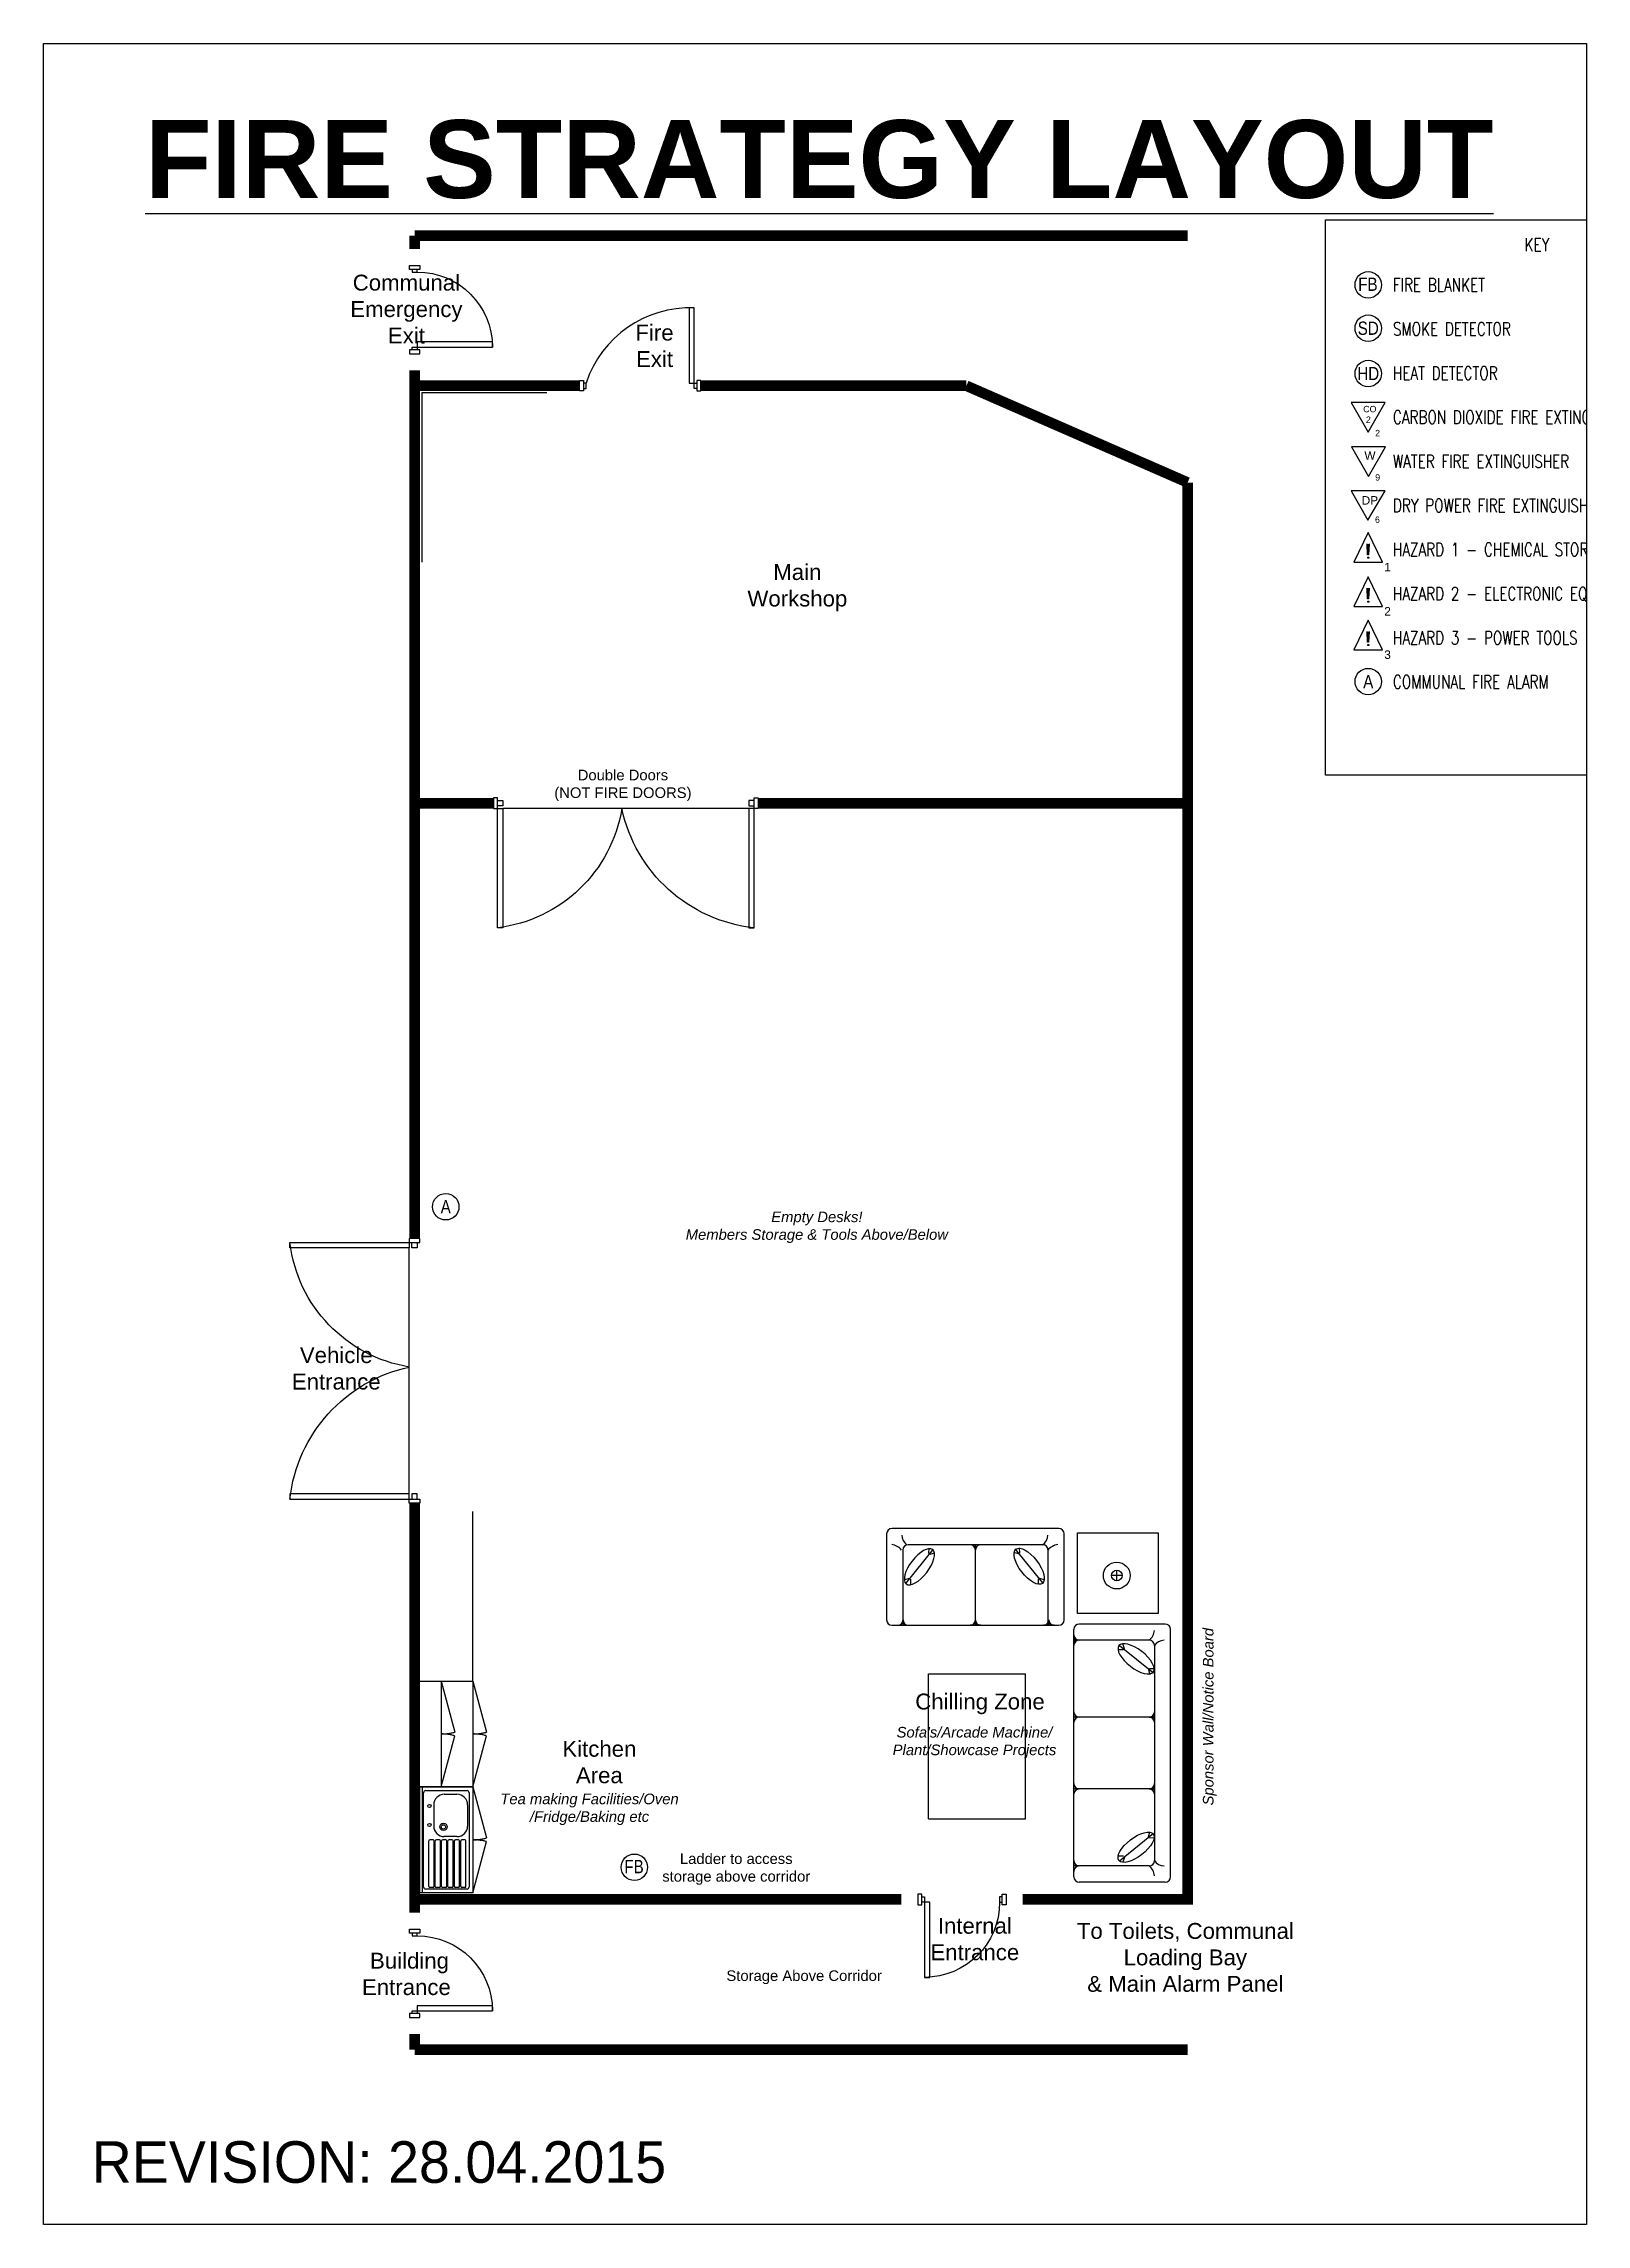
# Paper-space layout 'Layout1' of a CAD drawing. Extents: x 19383 to 19680, y 2532 to 2952.
# The model-space entities are those that its viewports show. They can reach past a viewport. Long polylines and large blocks are cut down to what shows.
import ezdxf
from ezdxf.enums import TextEntityAlignment as Align

# ---------------------------------------------------------------- set-up
doc = ezdxf.new("R2010")
doc.units = 0
doc.linetypes.add('ACAD_ISO03W100', pattern=[30, 12, -18])
doc.linetypes.add('DASHED2', pattern=[0.375, 0.25, -0.125])
doc.layers.get('0').update_dxf_attribs({"linetype": 'CONTINUOUS'})
for name, color, linetype in [('230-FITTINGS', 1, 'CONTINUOUS'), ('240-PLUMBING', 1, 'CONTINUOUS'), ('E670-FIRE', 1, 'CONTINUOUS'), ('F-3', 3, 'CONTINUOUS'), ('M1-DESKING', 34, 'CONTINUOUS'), ('ROOM_TEXT', 1, 'CONTINUOUS')]:
    doc.layers.add(name, color=color, linetype=linetype)
doc.styles.add('CABIN-TEXT', font='romans.shx', dxfattribs={"width": 0.75})
doc.styles.add('HCF_STANDARD', font='ARIALN.TTF')
doc.styles.add('ROOM_TEXT', font='arial.ttf')
doc.styles.get("Standard").update_dxf_attribs({"font": 'arial.ttf'})

# ---------------------------------------------------------------- blocks, each defined once
blk = doc.blocks.new('EF-SD')
at = {"color": 0, "linetype": 'BYBLOCK'}
blk.add_circle((0, 0), 2.5, dxfattribs=at)
at = {"color": 7, "style": 'HCF_STANDARD'}
for tag, p in [('I/O', (4.56, 2.17)), ('B', (4.71, -2.42))]:
    blk.add_attdef(tag, text='', height=2.5, dxfattribs=at).set_placement(p, align=Align.MIDDLE)
blk = doc.blocks.new('EF-HD')
at = {"color": 0, "linetype": 'BYBLOCK'}
blk.add_circle((0, 0), 2.5, dxfattribs=at)
at = {"color": 7, "style": 'HCF_STANDARD'}
for tag, p in [('IR', (-4.16, 2.54)), ('R', (4.16, 2.54))]:
    blk.add_attdef(tag, text='', height=2.5, dxfattribs=at).set_placement(p, align=Align.MIDDLE)
blk = doc.blocks.new('SINGLE_DOOR')
at = {"linetype": 'CONTINUOUS'}
for points in [[(38233, 49540), (38233, 49578), (38333, 49578), (38333, 49540)], [(38258, 49540), (38258, 49516), (38308, 49516), (38308, 49540)], [(38233, 48781), (38233, 48743), (38333, 48743), (38333, 48781)], [(38258, 48781), (38258, 48806), (38308, 48806), (38308, 48781)]]:
    blk.add_lwpolyline(points, close=True, dxfattribs=at)
blk.add_lwpolyline([(38308, 49466), (38308, 49516), (39018, 49516), (39018, 49466)], close=True)
blk.add_arc((38308, 49516), 710, 270, 360)

msp = doc.modelspace()

# ---------------------------------------------------------------- hatches: boundary and pattern name
at = {"linetype": 'ACAD_ISO03W100'}
h = msp.add_hatch(color=256, dxfattribs=at)
h.paths.add_polyline_path([(230710.557, 52518.232), (230719.735, 52518.232), (230719.735, 52507.912), (230710.557, 52507.912)])
h.paths.add_polyline_path([(230704.439, 52641.308), (230724.324, 52641.308), (230718.97, 52540.019), (230709.793, 52540.019)])
h = msp.add_hatch(color=256, dxfattribs=at)
h.paths.add_polyline_path([(230710.557, 52100.978), (230719.735, 52100.978), (230719.735, 52090.658), (230710.557, 52090.658)])
h.paths.add_polyline_path([(230704.439, 52224.053), (230724.324, 52224.053), (230718.97, 52122.764), (230709.793, 52122.764)])
h = msp.add_hatch(color=256, dxfattribs=at)
h.paths.add_polyline_path([(230710.557, 51691.271), (230719.735, 51691.271), (230719.735, 51680.951), (230710.557, 51680.951)])
h.paths.add_polyline_path([(230704.439, 51814.347), (230724.324, 51814.347), (230718.97, 51713.058), (230709.793, 51713.058)])
at = {"layer": 'F-3'}
h = msp.add_hatch(color=256, dxfattribs=at)
h.paths.add_polyline_path([(227934.495, 42285.693), (227934.495, 42234.893, -0.414213562), (227985.295, 42285.693)])
h.paths.add_polyline_path([(227934.495, 42336.493), (227934.495, 42285.693), (227985.295, 42285.693, -0.414213562)])
h = msp.add_hatch(color=256, dxfattribs=at)
h.paths.add_polyline_path([(227934.495, 40880.226), (227934.495, 40829.426, -0.414213562), (227985.295, 40880.226)])
h.paths.add_polyline_path([(227934.495, 40931.026), (227934.495, 40880.226), (227985.295, 40880.226, -0.414213562)])
h.paths.add_polyline_path([(227934.495, 41557.56), (227934.495, 41506.76, -0.414213562), (227985.295, 41557.56)])
h.paths.add_polyline_path([(227934.495, 41608.36), (227934.495, 41557.56), (227985.295, 41557.56, -0.414213562)])
h.paths.add_polyline_path([(228653.281, 41557.56, -0.370963577), (228696.495, 41507.329), (228696.495, 41557.56)])
h.paths.add_polyline_path([(228645.695, 41558.129), (228696.495, 41558.129), (228696.495, 41608.929, -0.414213562)])
h.paths.add_polyline_path([(228645.695, 40880.226), (228696.495, 40880.226), (228696.495, 40931.026, -0.414213562)])
h.paths.add_polyline_path([(228645.695, 40880.226, -0.414213562), (228696.495, 40829.426), (228696.495, 40880.226)])
h.paths.add_polyline_path([(227934.495, 40202.893), (227934.495, 40152.093), (227985.295, 40152.093, -0.414213562)])
h.paths.add_polyline_path([(227934.495, 40152.093), (227934.495, 40101.293, -0.414213562), (227985.295, 40152.093)])

# ---------------------------------------------------------------- linework, layer by layer
for p, q in [((230554.166, 53976.96), (230714.166, 53696.96)), ((230874.166, 53976.96), (230554.166, 53976.96)), ((230714.166, 53696.96), (230874.166, 53976.96)), ((230557.725, 53557.958), (230718.141, 53277.78)), ((230878.141, 53557.78), (230557.725, 53557.958)), ((230718.141, 53277.78), (230878.141, 53557.78)), ((230553.131, 53144.949), (230712.518, 52865.309)), ((230874.068, 53144.396), (230554.068, 53144.396)), ((230712.518, 52865.309), (230874.068, 53144.396)), ((230714.376, 52749.147), (230578.899, 52469.461)), ((230849.854, 52469.461), (230714.376, 52749.147)), ((230578.899, 52469.461), (230849.854, 52469.461)), ((230714.376, 52331.892), (230578.899, 52052.206)), ((230849.854, 52052.206), (230714.376, 52331.892)), ((230578.899, 52052.206), (230849.854, 52052.206)), ((230714.376, 51922.186), (230578.899, 51642.5)), ((230849.854, 51642.5), (230714.376, 51922.186)), ((230578.899, 51642.5), (230849.854, 51642.5))]:
    msp.add_line(p, q)
at = {"linetype": 'ACAD_ISO03W100'}
for p, q in [((230709.793, 52540.019), (230704.439, 52641.308)), ((230718.97, 52540.019), (230709.793, 52540.019)), ((230724.324, 52641.308), (230718.97, 52540.019)), ((230710.557, 52518.232), (230719.735, 52518.232)), ((230710.557, 52507.912), (230710.557, 52518.232)), ((230719.735, 52507.912), (230710.557, 52507.912)), ((230719.735, 52518.232), (230719.735, 52507.912)), ((230709.793, 52122.764), (230704.439, 52224.053)), ((230724.324, 52224.053), (230718.97, 52122.764)), ((230718.97, 52122.764), (230709.793, 52122.764)), ((230710.557, 52100.978), (230719.735, 52100.978)), ((230710.557, 52090.658), (230710.557, 52100.978)), ((230719.735, 52090.658), (230710.557, 52090.658)), ((230719.735, 52100.978), (230719.735, 52090.658)), ((230709.793, 51713.058), (230704.439, 51814.347)), ((230718.97, 51713.058), (230709.793, 51713.058)), ((230724.324, 51814.347), (230718.97, 51713.058)), ((230710.557, 51691.271), (230719.735, 51691.271)), ((230710.557, 51680.951), (230710.557, 51691.271)), ((230719.735, 51680.951), (230710.557, 51680.951)), ((230719.735, 51691.271), (230719.735, 51680.951))]:
    msp.add_line(p, q, dxfattribs=at)
for points in [[(230310.512, 55703.751), (233937.988, 55703.751), (233937.988, 50457.201), (230310.512, 50457.201)], [(224301.21, 54161.55), (224351.21, 54161.55), (224351.21, 54871.55), (224301.21, 54871.55)]]:
    msp.add_lwpolyline(points, close=True)
at = {"const_width": 100}
for points in [[(221709.962, 55554.077), (229009.962, 55554.077)], [(221709.962, 55554.077), (221709.962, 55428.839)], [(221709.962, 54282.083), (221709.962, 46079.147)], [(221709.962, 54135.925), (223266.953, 54135.925)], [(224413.71, 54135.925), (226920.55, 54135.925)], [(226920.55, 54135.925), (229009.962, 53222.117)], [(229009.962, 53222.117), (229009.962, 39835.925), (227452.972, 39835.928)], [(221723.592, 50192.246), (222453.424, 50192.245)], [(224953.427, 50192.246), (229023.592, 50192.246)], [(221709.962, 43579.144), (221709.962, 39710.687)], [(226306.215, 39835.93), (221709.962, 39835.939)], [(221709.963, 38563.93), (221709.962, 38417.772)], [(221709.962, 38417.772), (229009.962, 38417.772)]]:
    msp.add_lwpolyline(points, dxfattribs=at)
at = {"linetype": 'CONTINUOUS'}
for points in [[(223304.953, 54086.55), (223266.953, 54086.55), (223266.953, 54186.55), (223304.953, 54186.55)], [(224375.71, 54086.55), (224413.71, 54086.55), (224413.71, 54186.55), (224375.71, 54186.55)], [(223304.953, 54111.55), (223329.453, 54111.55), (223329.453, 54161.55), (223304.953, 54161.55)], [(224375.71, 54111.55), (224351.21, 54111.55), (224351.21, 54161.55), (224375.71, 54161.55)]]:
    msp.add_lwpolyline(points, close=True, dxfattribs=at)
msp.add_arc((224312.003, 53837.771), 1034.522, 87.8280518, 161.761447)
at = {"layer": '230-FITTINGS'}
for p, q in [((221759.962, 41899.476), (222259.962, 41899.476)), ((221759.962, 41899.476), (221959.962, 41899.476)), ((221959.962, 41899.476), (221959.962, 40899.476)), ((221959.962, 41899.476), (222089.372, 41416.513)), ((222259.962, 41899.476), (222389.372, 41416.513)), ((222259.962, 41899.476), (222259.962, 40899.476)), ((221959.962, 40899.476), (222089.372, 41382.439)), ((222259.962, 40899.476), (222389.372, 41382.439)), ((222259.962, 40899.476), (221759.962, 40899.476)), ((221959.962, 40899.476), (221759.962, 40899.476)), ((222259.962, 40899.476), (222389.372, 40416.513)), ((222259.962, 39899.476), (222389.372, 40382.439))]:
    msp.add_line(p, q, dxfattribs=at)
at = {"layer": '230-FITTINGS', "color": 6, "linetype": 'DASHED2'}
for centre, start, end in [((221959.962, 41899.476), 270, 285), ((222259.962, 41899.476), 270, 285), ((221959.962, 40899.476), 75, 90), ((222259.962, 40899.476), 75, 90), ((222259.962, 40899.476), 270, 285), ((222259.962, 39899.476), 75, 90)]:
    msp.add_arc(centre, 500, start, end, dxfattribs=at)
at = {"layer": '240-PLUMBING'}
for p, q in [((221759.962, 39899.476), (221759.962, 40899.476)), ((221759.962, 40899.476), (222259.962, 40899.476)), ((221779.962, 40899.476), (221779.962, 39899.476)), ((221794.962, 39954.476), (221794.962, 40844.476)), ((221814.962, 40864.476), (222204.962, 40864.476)), ((221989.962, 40829.476), (222109.962, 40829.476)), ((222224.962, 40844.476), (222224.962, 39954.476)), ((222259.962, 40899.476), (222259.962, 39899.476)), ((222259.962, 40899.476), (222259.962, 39899.476)), ((221889.962, 40729.476), (221889.962, 40529.476)), ((222209.962, 40729.476), (222209.962, 40529.476)), ((221844.962, 39959.476), (221844.962, 40389.476)), ((221884.962, 40399.476), (221854.962, 40399.476)), ((221894.962, 39959.476), (221894.962, 40389.476)), ((221904.962, 39959.476), (221904.962, 40389.476)), ((221944.962, 40399.476), (221914.962, 40399.476)), ((221954.962, 39959.476), (221954.962, 40389.476)), ((221964.962, 39959.476), (221964.962, 40389.476)), ((222004.962, 40399.476), (221974.962, 40399.476)), ((222109.962, 40429.476), (221989.962, 40429.476)), ((222014.962, 39959.476), (222014.962, 40389.476)), ((222024.962, 39959.476), (222024.962, 40389.476)), ((222064.962, 40399.476), (222034.962, 40399.476)), ((222074.962, 39959.476), (222074.962, 40389.476)), ((222084.962, 39959.476), (222084.962, 40389.476)), ((222124.962, 40399.476), (222094.962, 40399.476)), ((222134.962, 39959.476), (222134.962, 40389.476)), ((222144.962, 39959.476), (222144.962, 40389.476)), ((222184.962, 40399.476), (222154.962, 40399.476)), ((222194.962, 39959.476), (222194.962, 40389.476)), ((222259.962, 39899.476), (221759.962, 39899.476)), ((222204.962, 39934.476), (221814.962, 39934.476)), ((221884.962, 39949.476), (221854.962, 39949.476)), ((221944.962, 39949.476), (221914.962, 39949.476)), ((222004.962, 39949.476), (221974.962, 39949.476)), ((222064.962, 39949.476), (222034.962, 39949.476)), ((222124.962, 39949.476), (222094.962, 39949.476)), ((222184.962, 39949.476), (222154.962, 39949.476))]:
    msp.add_line(p, q, dxfattribs=at)
for centre, radius in [((221849.962, 40719.476), 15), ((221849.962, 40539.476), 15), ((221981.962, 40521.476), 35), ((221981.962, 40521.476), 20)]:
    msp.add_circle(centre, radius, dxfattribs=at)
for centre, radius, start, end in [((221814.962, 40844.476), 20, 90, 180), ((221989.962, 40729.476), 100, 90, 180), ((222109.962, 40729.476), 100, 0, 90), ((222204.962, 40844.476), 20, 0, 90), ((221854.962, 40389.476), 10, 90, 180), ((221884.962, 40389.476), 10, 0, 90), ((221989.962, 40529.476), 100, 180, 270), ((221914.962, 40389.476), 10, 90, 180), ((221944.962, 40389.476), 10, 0, 90), ((221974.962, 40389.476), 10, 90, 180), ((222004.962, 40389.476), 10, 0, 90), ((222034.962, 40389.476), 10, 90, 180), ((222064.962, 40389.476), 10, 0, 90), ((222094.962, 40389.476), 10, 90, 180), ((222109.962, 40529.476), 100, 270, 0), ((222124.962, 40389.476), 10, 0, 90), ((222154.962, 40389.476), 10, 90, 180), ((222184.962, 40389.476), 10, 0, 90), ((221814.962, 39954.476), 20, 180, 270), ((221854.962, 39959.476), 10, 180, 270), ((221884.962, 39959.476), 10, 270, 0), ((221914.962, 39959.476), 10, 180, 270), ((221944.962, 39959.476), 10, 270, 0), ((221974.962, 39959.476), 10, 180, 270), ((222004.962, 39959.476), 10, 270, 0), ((222034.962, 39959.476), 10, 180, 270), ((222064.962, 39959.476), 10, 270, 0), ((222094.962, 39959.476), 10, 180, 270), ((222124.962, 39959.476), 10, 270, 0), ((222154.962, 39959.476), 10, 180, 270), ((222184.962, 39959.476), 10, 270, 0), ((222204.962, 39954.476), 20, 270, 0)]:
    msp.add_arc(centre, radius, start, end, dxfattribs=at)
at = {"layer": 'E670-FIRE'}
for centre in [(230715.291, 55088.904), (223784.841, 40140.161)]:
    msp.add_circle(centre, 125, dxfattribs=at)
at = {"layer": 'F-3'}
for p, q in [((226167.41, 43289.231), (226167.41, 42476.431)), ((227793.01, 43340.031), (226218.21, 43340.031)), ((227843.81, 42476.431), (227843.81, 43289.231)), ((227970.146, 42536.571), (227970.146, 43298.571)), ((227970.146, 43298.571), (228732.146, 43298.571)), ((228732.146, 43298.571), (228732.146, 42536.571)), ((226319.81, 43136.831), (226319.81, 42425.631)), ((226349.029, 42821.581), (226609.087, 43145.144)), ((227640.61, 43187.631), (226370.61, 43187.631)), ((226566.916, 43104.588), (226567.774, 43153.184)), ((226576.828, 43096.969), (226623.569, 43110.298)), ((227056.41, 43187.631), (226954.81, 43187.631)), ((227005.61, 42425.631), (227005.61, 43187.631)), ((227005.61, 43136.831), (227005.61, 43187.631)), ((227005.61, 43136.831), (227005.61, 43187.631)), ((227413.679, 43101.226), (227366.939, 43114.555)), ((227641.479, 42825.839), (227381.421, 43149.401)), ((227423.592, 43108.846), (227422.734, 43157.442)), ((227691.41, 42425.631), (227691.41, 43136.831)), ((226383.135, 42868.413), (226336.239, 42855.641)), ((226392.957, 42860.676), (226391.52, 42812.093)), ((227597.551, 42864.933), (227598.988, 42816.351)), ((227607.373, 42872.67), (227654.268, 42859.898)), ((228391.729, 42896.313), (228290.129, 42896.313)), ((228340.929, 42845.513), (228340.929, 42947.113)), ((226321.978, 42476.431), (226321.978, 42425.631)), ((226321.978, 42476.431), (226321.978, 42425.631)), ((227005.61, 42476.431), (227005.61, 42425.631)), ((227005.61, 42476.431), (227005.61, 42425.631)), ((227698.916, 42476.431), (227698.916, 42425.631)), ((227698.916, 42476.431), (227698.916, 42425.631)), ((228732.146, 42536.571), (227970.146, 42536.571)), ((226218.21, 42425.631), (227793.01, 42425.631)), ((226271.178, 42425.631), (226372.778, 42425.631)), ((227056.41, 42425.631), (226954.81, 42425.631)), ((227749.716, 42425.631), (227648.116, 42425.631)), ((227934.495, 40050.493), (227934.495, 42387.293)), ((228645.695, 42285.693), (227934.495, 42285.693)), ((227985.295, 42285.693), (227934.495, 42285.693)), ((228798.095, 42438.093), (227985.295, 42438.093)), ((228365.255, 42236.577), (228688.817, 41976.52)), ((228412.086, 42202.471), (228399.314, 42249.367)), ((228696.495, 42234.893), (228696.495, 40202.893)), ((228848.895, 40050.493), (228848.895, 42387.293)), ((228404.349, 42192.65), (228355.767, 42194.086)), ((226562.895, 41968.431), (227477.295, 41968.431)), ((226562.895, 40596.831), (226562.895, 41968.431)), ((227477.295, 40596.831), (227477.295, 41968.431)), ((228640.642, 42008.778), (228653.971, 41962.037)), ((228648.262, 42018.691), (228696.858, 42017.832)), ((228696.495, 41557.56), (227934.495, 41557.56)), ((227985.295, 41557.56), (227934.495, 41557.56)), ((228645.695, 41558.129), (228696.495, 41558.129)), ((228645.695, 41558.129), (228696.495, 41558.129)), ((228696.495, 41507.329), (228696.495, 41608.929)), ((227934.495, 40829.426), (227934.495, 40931.026)), ((228696.495, 40880.226), (227934.495, 40880.226)), ((227985.295, 40880.226), (227934.495, 40880.226)), ((227985.295, 40880.226), (227934.495, 40880.226)), ((228645.695, 40880.226), (228696.495, 40880.226)), ((228645.695, 40880.226), (228696.495, 40880.226)), ((228696.495, 40829.426), (228696.495, 40931.026)), ((226562.895, 40596.831), (227477.295, 40596.831)), ((228365.255, 40201.209), (228688.817, 40461.267)), ((228640.642, 40429.008), (228653.971, 40475.749)), ((228648.262, 40419.096), (228696.858, 40419.954)), ((227934.495, 40101.293), (227934.495, 40202.893)), ((228404.349, 40245.136), (228355.767, 40243.7)), ((228412.086, 40235.315), (228399.314, 40188.419)), ((228645.695, 40152.093), (227934.495, 40152.093)), ((227985.295, 40152.093), (227934.495, 40152.093)), ((227985.295, 40152.093), (227934.495, 40152.093)), ((228798.095, 39999.693), (227985.295, 39999.693))]:
    msp.add_line(p, q, dxfattribs=at)
for radius in [127, 50.8]:
    msp.add_circle((228340.929, 42896.313), radius, dxfattribs=at)
for centre, radius, start, end in [((226218.21, 43289.231), 50.8, 90, 180), ((226418.196, 43278.123), 108.041, 180.1326249, 236.8852648), ((227581.585, 43278.123), 108.041, 303.1147352, 359.8673751), ((227793.01, 43289.231), 50.8, 0, 90), ((226200.523, 43052.454), 136.933, 38.0383235, 83.356784), ((226370.61, 43136.831), 50.8, 90, 180), ((226954.81, 43136.831), 50.8, 0, 90), ((227056.41, 43136.831), 50.8, 90, 180), ((227640.61, 43136.831), 50.8, 0, 90), ((227799.258, 43052.454), 136.933, 96.643216, 141.9616765), ((226218.21, 42476.431), 50.8, 180, 270), ((226271.178, 42476.431), 50.8, 270, 0), ((226372.778, 42476.431), 50.8, 180, 270), ((226954.81, 42476.431), 50.8, 270, 0), ((227056.41, 42476.431), 50.8, 180, 270), ((227648.116, 42476.431), 50.8, 270, 0), ((227749.716, 42476.431), 50.8, 180, 270), ((227793.01, 42476.431), 50.8, 270, 0), ((227985.295, 42387.293), 50.8, 90, 180), ((227985.295, 42336.493), 50.8, 180, 270), ((227985.295, 42234.893), 50.8, 90, 180), ((228561.318, 42393.541), 136.933, 308.0383235, 353.356784), ((228645.695, 42234.893), 50.8, 0, 90), ((228786.987, 42175.869), 108.041, 90.1326249, 146.8852648), ((228798.095, 42387.293), 50.8, 0, 90), ((227985.295, 41608.36), 50.8, 180, 270), ((227985.295, 41506.76), 50.8, 90, 180), ((228645.695, 41608.929), 50.8, 270, 0), ((228645.695, 41507.329), 50.8, 0, 90), ((227985.295, 40931.026), 50.8, 180, 270), ((227985.295, 40829.426), 50.8, 90, 180), ((228645.695, 40931.026), 50.8, 270, 0), ((228645.695, 40829.426), 50.8, 0, 90), ((227985.295, 40202.893), 50.8, 180, 270), ((228645.695, 40202.893), 50.8, 270, 0), ((228786.987, 40261.918), 108.041, 213.1147352, 269.8673751), ((227985.295, 40101.293), 50.8, 90, 180), ((227985.295, 40050.493), 50.8, 180, 270), ((228561.318, 40044.245), 136.933, 6.643216, 51.9616765), ((228798.095, 40050.493), 50.8, 270, 0)]:
    msp.add_arc(centre, radius, start, end, dxfattribs=at)
at = {"layer": 'F-3', "extrusion": (0, 0, -1)}
for centre, major_axis in [((226476.926, 42979.105), (-124.898, -162.145)), ((228522.779, 42108.68), (-162.145, 124.898))]:
    msp.add_ellipse(centre, major_axis=major_axis, ratio=0.42932597, dxfattribs=at)
at = {"layer": 'F-3'}
for centre, major_axis in [((227513.581, 42983.363), (124.898, -162.145)), ((228522.779, 40329.106), (-162.145, -124.898))]:
    msp.add_ellipse(centre, major_axis=major_axis, ratio=0.42932597, dxfattribs=at)
for p in [(226999.891, 43187.631), (226327.697, 42425.631), (226999.891, 42425.631), (227693.197, 42425.631), (228696.495, 41563.848), (228696.495, 41563.409), (228696.495, 40885.945)]:
    msp.add_point(p, dxfattribs=at)
at = {"layer": 'M1-DESKING', "linetype": 'CONTINUOUS'}
for p, q in [((221777.558, 54070.528), (221777.558, 52470.528)), ((222957.558, 54070.528), (221777.558, 54070.528)), ((222259.962, 41899.476), (222259.962, 43502.317))]:
    msp.add_line(p, q, dxfattribs=at)
at = {"layer": 'ROOM_TEXT'}
for p, q in [((224865.427, 50142.246), (222541.424, 50142.246)), ((221659.962, 43667.145), (221659.962, 45991.147))]:
    msp.add_line(p, q, dxfattribs=at)
for points in [[(222491.424, 50242.247), (222453.424, 50242.247), (222453.424, 50142.246), (222491.424, 50142.246)], [(222491.424, 50217.246), (222541.424, 50217.246), (222541.424, 50167.246), (222491.424, 50167.246)], [(222491.424, 50142.246), (222541.424, 50142.246), (222541.425, 49014.546), (222491.425, 49014.546)], [(224915.427, 50217.246), (224865.427, 50217.246), (224865.427, 50167.246), (224915.427, 50167.246)], [(224915.427, 50142.246), (224865.427, 50142.246), (224865.427, 49014.546), (224915.427, 49014.546)], [(224915.427, 50242.247), (224953.427, 50242.247), (224953.427, 50142.246), (224915.427, 50142.246)], [(221659.962, 46041.147), (221659.962, 45991.147), (220532.262, 45991.147), (220532.262, 46041.147)], [(221759.963, 46041.147), (221759.963, 46079.147), (221659.962, 46079.147), (221659.962, 46041.147)], [(221734.962, 46041.147), (221734.962, 45991.147), (221684.962, 45991.147), (221684.962, 46041.147)], [(221659.962, 43617.145), (221659.962, 43667.145), (220532.262, 43667.145), (220532.262, 43617.145)], [(221759.963, 43617.144), (221759.963, 43579.144), (221659.962, 43579.145), (221659.962, 43617.145)], [(221734.962, 43617.144), (221734.962, 43667.144), (221684.962, 43667.144), (221684.962, 43617.144)]]:
    msp.add_lwpolyline(points, close=True, dxfattribs=at)
at = {"layer": 'ROOM_TEXT', "extrusion": (0, 0, -1)}
for centre, radius, start, end in [((-222328.127, 50360.977), 1356.297, 189.2806267, 263.0848407), ((-225072.894, 50444.171), 1438.27, 276.2855531, 347.882249), ((-221878.693, 46204.444), 1356.297, 279.2806267, 353.0848407), ((-221961.887, 43459.678), 1438.27, 6.2855531, 77.882249)]:
    msp.add_arc(centre, radius, start, end, dxfattribs=at)

# ---------------------------------------------------------------- block references
at = {"layer": 'E670-FIRE'}
ref = msp.add_blockref('EF-SD', (230715.291, 54679.553), dxfattribs=dict(at, xscale=50, yscale=50, zscale=50))
ref.add_attrib('?', 'SD', dxfattribs={"layer": '0', "color": 7, "height": 125, "style": 'HCF_STANDARD'}).set_placement((230715.291, 54679.553), align=Align.MIDDLE)
ref = msp.add_blockref('EF-HD', (230715.291, 54251.543), dxfattribs=dict(at, xscale=50, yscale=50, zscale=50))
ref.add_attrib('?', 'HD', dxfattribs={"layer": '0', "color": 7, "height": 125, "style": 'HCF_STANDARD'}).set_placement((230715.291, 54251.543), align=Align.MIDDLE)
ref = msp.add_blockref('EF-HD', (230715.291, 51341.294), dxfattribs=dict(at, xscale=50, yscale=50, zscale=50))
ref.add_attrib('?', 'A', dxfattribs={"layer": '0', "color": 7, "height": 125, "style": 'HCF_STANDARD'}).set_placement((230715.291, 51341.294), align=Align.MIDDLE)
ref = msp.add_blockref('EF-HD', (222003.639, 46380.431), dxfattribs=dict(at, xscale=50, yscale=50, zscale=50))
ref.add_attrib('?', 'A', dxfattribs={"layer": '0', "color": 7, "height": 125, "style": 'HCF_STANDARD'}).set_placement((222003.639, 46380.431), align=Align.MIDDLE)
at = {"layer": 'ROOM_TEXT', "xscale": -1}
for p, rotation in [((183427.277, 104016.384), 180), ((276040.517, 78117.985), 90), ((183427.277, 88298.232), 180)]:
    msp.add_blockref('SINGLE_DOOR', p, dxfattribs=dict(at, rotation=rotation))

# ---------------------------------------------------------------- texts
at = {"linetype": 'ACAD_ISO03W100'}
for s, height, p in [('CO', 60, (230667.354, 53886.029)), ('2', 60, (230693.262, 53785.447)), ('2', 60, (230780.597, 53659.061)), ('W', 80, (230678.774, 53436.681)), ('9', 60, (230781.126, 53240.25)), ('1', 80, (230866.517, 52382.675)), ('2', 80, (230866.517, 51965.42)), ('3', 80, (230866.517, 51555.714))]:
    msp.add_text(s, height=height, dxfattribs=at).set_placement(p)
for s, height, p in [('DP', 80, (230653.423, 53013.468)), ('6', 60, (230778.964, 52840.911))]:
    msp.add_text(s, height=height).set_placement(p)
at = {"color": 7, "style": 'HCF_STANDARD'}
for p in [(230712.223, 55095.192), (223781.773, 40146.448)]:
    msp.add_attdef('FB', text='', height=125, dxfattribs=at).set_placement(p, align=Align.MIDDLE)
at = {"layer": 'ROOM_TEXT'}
for s, insert, char_height, width, attachment_point, style in [('KEY', (232191.795, 55531.335), 125, 4215.55556, 1, 'CABIN-TEXT'), ('Communal Emergency Exit', (221632.212, 55185.413), 150, 1065.82009, 2, 'ROOM_TEXT'), ('FIRE BLANKET\\P\\PSMOKE DETECTOR\\P\\PHEAT DETECTOR\\P\\PCARBON DIOXIDE FIRE EXTINGUISHER\\P\\PWATER FIRE EXTINGUISHER\\P\\PDRY POWER FIRE EXTINGUISHER\\P\\PHAZARD 1 - CHEMICAL STORAGE\\P\\PHAZARD 2 - ELECTRONIC EQUIPMENT\\P\\PHAZARD 3 - POWER TOOLS\\P\\PCOMMUNAL FIRE ALARM', (230948.67, 55151.724), 125, 4215.55556, 1, 'CABIN-TEXT'), ('Fire \\PExit', (223975.36, 54311.396), 150, 667.43754, 8, 'ROOM_TEXT'), ('Main Workshop', (225324.31, 52450.931), 150, 1065.82009, 2, 'ROOM_TEXT'), ('Double Doors \\P(NOT FIRE DOORS)', (223676.889, 50508.529), 100, 1569.41341, 2, 'ROOM_TEXT'), ('{\\fArial|b0|i1|c0|p34;Empty Desks!\\PMembers Storage & Tools Above/Below}', (225508.501, 46334.528), 100, 3150.7645, 2, 'ROOM_TEXT'), ('Vehicle Entrance', (220969.702, 45053.441), 150, 1065.82009, 2, 'ROOM_TEXT'), ('Chilling Zone', (227048.908, 41780.651), 150, 1224.28082, 2, 'ROOM_TEXT'), ("{\\fArial|b0|i1|c0|p34;Sofa's/Arcade Machine/\\PPlant/Showcase Projects}", (226996.796, 41465.856), 100, 1643.78822, 2, 'ROOM_TEXT'), ('Kitchen Area', (223454.407, 41334.273), 150, 1065.82009, 2, 'ROOM_TEXT'), ('{\\fArial|b0|i1|c0|p34;Tea making Facilities/Oven\\P/Fridge/Baking etc}', (223361.346, 40835.565), 100, 3150.7645, 2, 'ROOM_TEXT'), ('Ladder to access \\Pstorage above corridor', (224747.068, 40271.026), 100, 3150.7645, 2, 'ROOM_TEXT'), ('Internal Entrance', (227000.108, 39662.231), 150, 1065.82009, 2, 'ROOM_TEXT'), ('To Toilets, Communal Loading Bay\\P& Main Alarm Panel', (228987.999, 39613.587), 150, 2704.45763, 2, 'ROOM_TEXT'), (' Building Entrance', (221632.212, 39332.853), 150, 1065.82009, 2, 'ROOM_TEXT'), ('Storage Above Corridor', (225388.008, 39165.986), 100, 3150.7645, 2, 'ROOM_TEXT')]:
    msp.add_mtext(s, dxfattribs=dict(at, insert=insert, char_height=char_height, width=width, attachment_point=attachment_point, style=style))
at = {"layer": 'ROOM_TEXT', "insert": (229153.946, 41562.441), "char_height": 100, "width": 3150.7645, "attachment_point": 2, "rotation": 90, "style": 'ROOM_TEXT'}
msp.add_mtext('{\\fArial|b0|i1|c0|p34;Sponsor Wall/Notice Board}', dxfattribs=at)

psp = doc.layouts.get("Layout1")

# ---------------------------------------------------------------- linework, layer by layer
psp.add_lwpolyline([(19383.47, 2531.52), (19383.47, 2951.52), (19680.47, 2951.52), (19680.47, 2531.52)], close=True)

# ---------------------------------------------------------------- texts
at = {"attachment_point": 1}
for s, width, insert, char_height in [('{\\fArial|b1|i0|c0|p34;\\W1.9099;\\L \\W1;FIRE STRATEGY LAYOUT}', 279.8784, (19391.87, 2936.79), 15), ('{\\fSouthampton|b0|i0|c0|p34;REVISION: 28.04.2015}', 140.9108, (19392.71, 2547.53), 8)]:
    psp.add_mtext_dynamic_manual_height_columns(s, width=width, gutter_width=15, heights=[0], dxfattribs=dict(at, insert=insert, char_height=char_height))

# ---------------------------------------------------------------- viewports
at = {"layer": '0'}
psp.add_viewport(center=(19531.97, 2741.52), size=(297, 420), view_center_point=(225490.936, 47067.158), view_height=20602.0587, dxfattribs=at)

doc.saveas('drawing.dxf')
